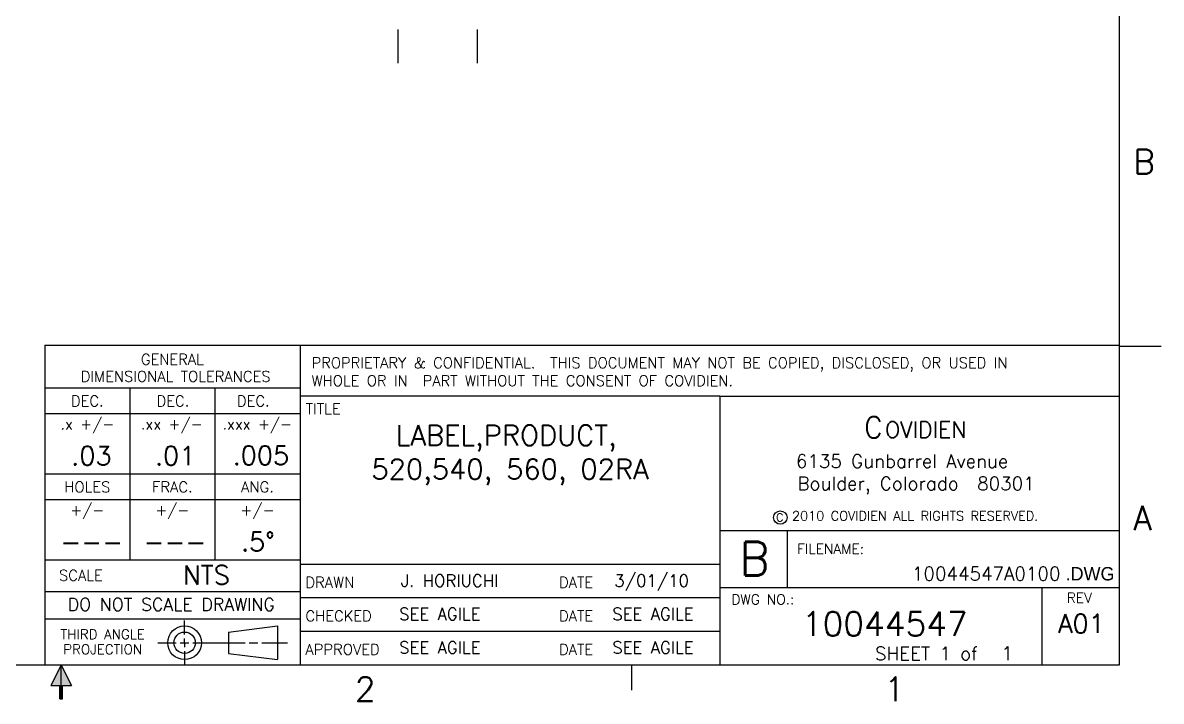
# Model space of a CAD drawing. Header units: inches. Extents: x 0.3 to 16.7, y 0.1 to 10.9.
# Drawn here: x 8.22 to 16.69, y 0.11 to 5.16 of the extents above; entities that cross this region are included whole.
import ezdxf
from ezdxf.enums import TextEntityAlignment as Align

# ---------------------------------------------------------------- set-up
doc = ezdxf.new("R2010")
doc.units = ezdxf.units.IN
doc.header["$MEASUREMENT"] = 0
for name, color, linetype in [('DIM', 7, 'Continuous'), ('DRAW', 4, 'Continuous'), ('OBJECT', 4, 'Continuous')]:
    doc.layers.add(name, color=color, linetype=linetype)
doc.styles.add('ROMANS', font='ROMANS.SHX')
doc.styles.add('SIMPLEX', font='SIMPLEX')

# ---------------------------------------------------------------- blocks, each defined once
blk = doc.blocks.new('ASME-B1')
at = {"layer": 'DIM', "color": 5}
for p, q in [((10.28, 2.76), (10.28, 0.38)), ((13.405, 2.38), (10.28, 2.38)), ((13.405, 1.38), (13.405, 0.38)), ((10.28, 1.13), (13.405, 1.13))]:
    blk.add_line(p, q, dxfattribs=at)
at = {"layer": 'DIM'}
for p, q in [((9.4207, 0.6058), (9.4207, 0.7089)), ((9.7477, 0.623), (10.1123, 0.6691)), ((9.7477, 0.623), (9.7477, 0.4637)), ((10.1123, 0.6691), (10.1123, 0.4176)), ((9.2216, 0.5434), (9.3583, 0.5434)), ((9.388, 0.5434), (9.4534, 0.5434)), ((9.4207, 0.5434), (9.4207, 0.5761)), ((9.4207, 0.5434), (9.4207, 0.5106)), ((9.4831, 0.5434), (9.8718, 0.5434)), ((9.9015, 0.5434), (9.9669, 0.5434)), ((9.9966, 0.5434), (10.1857, 0.5434)), ((9.4207, 0.481), (9.4207, 0.3779)), ((9.7477, 0.4637), (10.1123, 0.4176))]:
    blk.add_line(p, q, dxfattribs=at)
at = {"layer": 'DIM', "color": 7}
blk.add_circle((13.8549, 1.4767), 0.05, dxfattribs=at)
at = {"layer": 'DIM'}
for radius in [0.1257, 0.0796]:
    blk.add_circle((9.4207, 0.5434), radius, dxfattribs=at)
at = {"layer": 'DRAW', "color": 5}
for p, q in [((8.38, 2.4419), (10.28, 2.4419)), ((9.0134, 2.4419), (9.0134, 1.8019)), ((9.6467, 2.4419), (9.6467, 1.8019)), ((13.405, 2.38), (16.38, 2.38)), ((13.405, 2.38), (13.405, 1.38)), ((8.38, 2.2519), (10.28, 2.2519)), ((8.38, 1.8019), (10.28, 1.8019)), ((9.0134, 1.8019), (9.0134, 1.1619)), ((9.6467, 1.8019), (9.6467, 1.1619)), ((8.38, 1.6119), (10.28, 1.6119)), ((13.405, 1.38), (16.38, 1.38)), ((13.905, 1.38), (13.905, 0.955)), ((8.38, 1.1619), (10.28, 1.1619)), ((13.405, 0.955), (16.38, 0.955)), ((15.805, 0.38), (15.805, 0.9534)), ((8.38, 0.9262), (10.28, 0.9262)), ((10.28, 0.88), (13.405, 0.88)), ((8.38, 0.7229), (10.28, 0.7229)), ((10.28, 0.63), (13.405, 0.63))]:
    blk.add_line(p, q, dxfattribs=at)
at = {"layer": 'OBJECT', "color": 5}
for p, q in [((16.38, 0.38), (16.38, 10.62)), ((8.38, 2.76), (16.38, 2.76)), ((8.38, 2.76), (8.38, 0.38)), ((16.69, 2.75), (16.38, 2.75)), ((0.62, 0.38), (16.38, 0.38)), ((8.5013, 0.376), (8.4239, 0.226)), ((8.5013, 0.186), (8.5013, 0.376)), ((8.5013, 0.376), (8.5788, 0.226)), ((12.75, 0.19), (12.75, 0.38)), ((8.4239, 0.226), (8.4913, 0.226)), ((8.4913, 0.126), (8.4913, 0.226)), ((8.5113, 0.126), (8.5113, 0.226)), ((8.5113, 0.226), (8.5788, 0.226)), ((8.4913, 0.126), (8.5113, 0.126))]:
    blk.add_line(p, q, dxfattribs=at)
for points in [[(8.4239, 0.226), (8.5013, 0.376), (8.4913, 0.226)], [(8.5788, 0.226), (8.5013, 0.376), (8.4913, 0.226)], [(8.4913, 0.126), (8.4913, 0.226), (8.5113, 0.226)], [(8.4913, 0.126), (8.5113, 0.126), (8.5113, 0.226)]]:
    blk.add_solid(points, dxfattribs=at)
at = {"color": 7, "style": 'ROMANS'}
for s, height, p in [('C', 0.156, (14.4776, 2.0711)), ('OVIDIEN', 0.12, (14.6336, 2.0711))]:
    blk.add_text(s, height=height, dxfattribs=at).set_placement(p)
at = {"layer": 'DIM', "color": 7, "style": 'SIMPLEX'}
for s, height, p in [('GENERAL', 0.08, (9.33, 2.6155)), ('DIMENSIONAL TOLERANCES', 0.08, (9.3541, 2.4878)), ('DEC.', 0.08, (8.6967, 2.305)), ('DEC.', 0.08, (9.3337, 2.305)), ('DEC.', 0.08, (9.9322, 2.305)), ('.x +/-', 0.08, (8.6967, 2.1329)), ('.xx +/-', 0.08, (9.3251, 2.1329)), ('.xxx +/-', 0.08, (9.9621, 2.1329)), ('HOLES', 0.08, (8.6967, 1.665)), ('FRAC.', 0.08, (9.33, 1.665)), ('ANG.', 0.08, (9.9633, 1.665)), ('+/-', 0.08, (8.6967, 1.4929)), ('+/-', 0.08, (9.33, 1.4929)), ('+/-', 0.08, (9.9633, 1.4929)), ('SCALE', 0.08, (8.6487, 1.0061)), ('DO NOT SCALE DRAWING', 0.094395, (9.3216, 0.7821)), ('DWG NO.:', 0.075, (13.7248, 0.8289)), ('REV', 0.075, (16.0807, 0.8407)), ('THIRD ANGLE', 0.072804, (8.8112, 0.5706)), ('PROJECTION', 0.0728, (8.8112, 0.4584))]:
    blk.add_text(s, height=height, dxfattribs=at).set_placement(p, align=Align.CENTER)
at = {"layer": 'DIM', "color": 7}
for s, height, style, p in [('TITLE', 0.08, 'SIMPLEX', (10.3223, 2.2474)), ('C', 0.06, 'ROMANS', (13.8237, 1.4474)), ('2010 COVIDIEN ALL RIGHTS RESERVED.', 0.07, 'ROMANS', (13.9418, 1.4541)), ('FILENAME:', 0.075, 'SIMPLEX', (13.98, 1.205)), ('DRAWN', 0.08, 'SIMPLEX', (10.3205, 0.9537)), ('DATE', 0.08, 'SIMPLEX', (12.2082, 0.9537)), ('CHECKED', 0.08, 'SIMPLEX', (10.3205, 0.7037)), ('DATE', 0.08, 'SIMPLEX', (12.2082, 0.7037)), ('APPROVED', 0.08, 'SIMPLEX', (10.3205, 0.4537)), ('DATE', 0.08, 'SIMPLEX', (12.2082, 0.4537)), ('SHEET 1 of', 0.1, 'SIMPLEX', (14.5592, 0.4137))]:
    blk.add_text(s, height=height, dxfattribs=dict(at, style=style)).set_placement(p)
at = {"layer": 'DIM', "style": 'ROMANS'}
for s, p in [('6135 Gunbarrel Avenue', (13.9702, 1.8464)), ('Boulder, Colorado  80301', (13.9827, 1.6801))]:
    blk.add_text(s, height=0.1, dxfattribs=at).set_placement(p)
at = {"layer": 'DIM'}
blk.add_text('.DWG', height=0.1, dxfattribs=at).set_placement((15.9782, 1.0078))
at = {"layer": 'DIM', "color": 1, "insert": (10.3656, 2.6694), "char_height": 0.08, "width": 5.963, "attachment_point": 1, "style": 'ROMANS'}
blk.add_mtext('PROPRIETARY & CONFIDENTIAL.  THIS DOCUMENT MAY NOT BE COPIED, DISCLOSED, OR USED IN WHOLE OR IN  PART WITHOUT THE CONSENT OF COVIDIEN.', dxfattribs=at)
at = {"layer": 'DIM'}
for tag, height, style, p in [('REV', 0.1206, 'ROMANS', (10.5976, 9.9346)), ('TITLE_1', 0.15, 'SIMPLEX', (11.8145, 2.0137)), ('DTOL_X', 0.14, 'SIMPLEX', (8.7274, 1.8671)), ('DTOL_XX', 0.14, 'SIMPLEX', (9.3503, 1.8671)), ('DTOL_XXX', 0.14, 'SIMPLEX', (9.9886, 1.8695)), ('TITLE_2', 0.15, 'SIMPLEX', (11.8426, 1.7624)), ('TITLE_3', 0.15, 'SIMPLEX', (11.8507, 1.4787)), ('HTOL', 0.14, 'SIMPLEX', (8.7295, 1.2266)), ('FTOL', 0.14, 'SIMPLEX', (9.3489, 1.2266)), ('ATOL', 0.14, 'SIMPLEX', (9.9668, 1.2266)), ('TITLE_4', 0.15, 'SIMPLEX', (11.8502, 1.2234)), ('D_SCALE', 0.14, 'SIMPLEX', (9.583, 0.9787)), ('DWG-NO', 0.18, 'ROMANS', (14.6323, 0.5943))]:
    blk.add_attdef(tag, text='', height=height, dxfattribs=dict(at, style=style)).set_placement(p, align=Align.CENTER)
for tag, p, height, style in [('ECO#', (13.5548, 9.9292), 0.118, 'ROMANS'), ('INI', (15.3236, 9.928), 0.1302, 'ROMANS'), ('DRAWN_BY', (11.0307, 0.9613), 0.09, 'SIMPLEX'), ('D_DATE', (12.6193, 0.9613), 0.09, 'SIMPLEX'), ('CHECKED_BY', (11.0178, 0.7131), 0.09, 'ROMANS'), ('C_DATE', (12.604, 0.7131), 0.09, 'ROMANS'), ('APPROVED_BY', (11.0178, 0.4631), 0.09, 'ROMANS'), ('A_DATE', (12.604, 0.4631), 0.09, 'ROMANS'), ('SHT_NO', (15.5005, 0.415), 0.1, 'SIMPLEX')]:
    blk.add_attdef(tag, p, '', height=height, dxfattribs=dict(at, style=style))
at = {"layer": 'DIM', "style": 'ROMANS', "width": 4.32758}
blk.add_attdef('DATE_INCORP', text='', height=0.1157, dxfattribs=at).set_placement((14.5071, 9.9269), (15.0319, 9.9269), align=Align.FIT)
at = {"layer": 'DIM', "style": 'ROMANS'}
blk.add_attdef('ACAD_REF', text='', height=0.1, dxfattribs=at).set_placement((15.94, 1.0083), align=Align.RIGHT)
at = {"layer": 'DIM', "color": 7, "style": 'ROMANS'}
blk.add_attdef('T_REV', text='', height=0.14, dxfattribs=at).set_placement((16.0956, 0.6168), align=Align.CENTER)
at = {"layer": 'OBJECT', "color": 5, "style": 'ROMANS'}
for s, p in [('B', (16.4822, 4.038)), ('A', (16.4822, 1.383)), ('2', (10.6878, 0.1077)), ('1', (14.6278, 0.1077))]:
    blk.add_text(s, height=0.18, dxfattribs=at).set_placement(p)
at = {"layer": 'OBJECT', "color": 7, "style": 'SIMPLEX'}
blk.add_text('B', height=0.25, dxfattribs=at).set_placement((13.6621, 1.0459), align=Align.CENTER)

msp = doc.modelspace()

# ---------------------------------------------------------------- linework, layer by layer
at = {"layer": 'DIM'}
for p, q in [((11.0085, 5.1133), (11.0085, 4.8633)), ((11.5991, 5.1133), (11.5991, 4.8633))]:
    msp.add_line(p, q, dxfattribs=at)

# ---------------------------------------------------------------- block references
ref = msp.add_blockref('ASME-B1', (0, 0))
ref.add_attrib('T_REV', 'A01', dxfattribs={"layer": 'DIM', "color": 7, "height": 0.14, "style": 'ROMANS'}).set_placement((16.0956, 0.6168), align=Align.CENTER)
ref.add_attrib('DRAWN_BY', 'J. HORIUCHI', (11.0307, 0.9613), dxfattribs={"layer": 'DIM', "height": 0.09, "style": 'SIMPLEX'})
ref.add_attrib('D_DATE', '3/01/10', (12.6193, 0.9613), dxfattribs={"layer": 'DIM', "height": 0.09, "style": 'SIMPLEX'})
ref.add_attrib('CHECKED_BY', 'SEE AGILE', (11.0178, 0.7131), dxfattribs={"layer": 'DIM', "height": 0.09, "style": 'ROMANS'})
ref.add_attrib('C_DATE', 'SEE AGILE', (12.604, 0.7131), dxfattribs={"layer": 'DIM', "height": 0.09, "style": 'ROMANS'})
ref.add_attrib('APPROVED_BY', 'SEE AGILE', (11.0178, 0.4631), dxfattribs={"layer": 'DIM', "height": 0.09, "style": 'ROMANS'})
ref.add_attrib('A_DATE', 'SEE AGILE', (12.604, 0.4631), dxfattribs={"layer": 'DIM', "height": 0.09, "style": 'ROMANS'})
ref.add_attrib('DWG-NO', '10044547', dxfattribs={"layer": 'DIM', "height": 0.18, "style": 'ROMANS'}).set_placement((14.6323, 0.5943), align=Align.CENTER)
ref.add_attrib('ACAD_REF', '10044547A0100', dxfattribs={"layer": 'DIM', "height": 0.1, "style": 'ROMANS'}).set_placement((15.94, 1.0083), align=Align.RIGHT)
ref.add_attrib('TITLE_1', 'LABEL,PRODUCT,', dxfattribs={"layer": 'DIM', "height": 0.15, "style": 'SIMPLEX'}).set_placement((11.8145, 2.0137), align=Align.CENTER)
ref.add_attrib('TITLE_2', '520,540, 560, 02RA', dxfattribs={"layer": 'DIM', "height": 0.15, "style": 'SIMPLEX'}).set_placement((11.8426, 1.7624), align=Align.CENTER)
ref.add_attrib('SHT_NO', '1', (15.5005, 0.415), dxfattribs={"layer": 'DIM', "height": 0.1, "style": 'SIMPLEX'})
ref.add_attrib('D_SCALE', 'NTS', dxfattribs={"layer": 'DIM', "height": 0.14, "style": 'SIMPLEX'}).set_placement((9.583, 0.9787), align=Align.CENTER)
ref.add_attrib('DTOL_X', '.03', dxfattribs={"layer": 'DIM', "height": 0.14, "style": 'SIMPLEX'}).set_placement((8.7274, 1.8671), align=Align.CENTER)
ref.add_attrib('DTOL_XX', '.01', dxfattribs={"layer": 'DIM', "height": 0.14, "style": 'SIMPLEX'}).set_placement((9.3503, 1.8671), align=Align.CENTER)
ref.add_attrib('DTOL_XXX', '.005', dxfattribs={"layer": 'DIM', "height": 0.14, "style": 'SIMPLEX'}).set_placement((9.9886, 1.8695), align=Align.CENTER)
ref.add_attrib('HTOL', '---', dxfattribs={"layer": 'DIM', "height": 0.14, "style": 'SIMPLEX'}).set_placement((8.7295, 1.2266), align=Align.CENTER)
ref.add_attrib('FTOL', '---', dxfattribs={"layer": 'DIM', "height": 0.14, "style": 'SIMPLEX'}).set_placement((9.3489, 1.2266), align=Align.CENTER)
ref.add_attrib('ATOL', '.5%%d', dxfattribs={"layer": 'DIM', "height": 0.14, "style": 'SIMPLEX'}).set_placement((9.9668, 1.2266), align=Align.CENTER)

doc.saveas('drawing.dxf')
